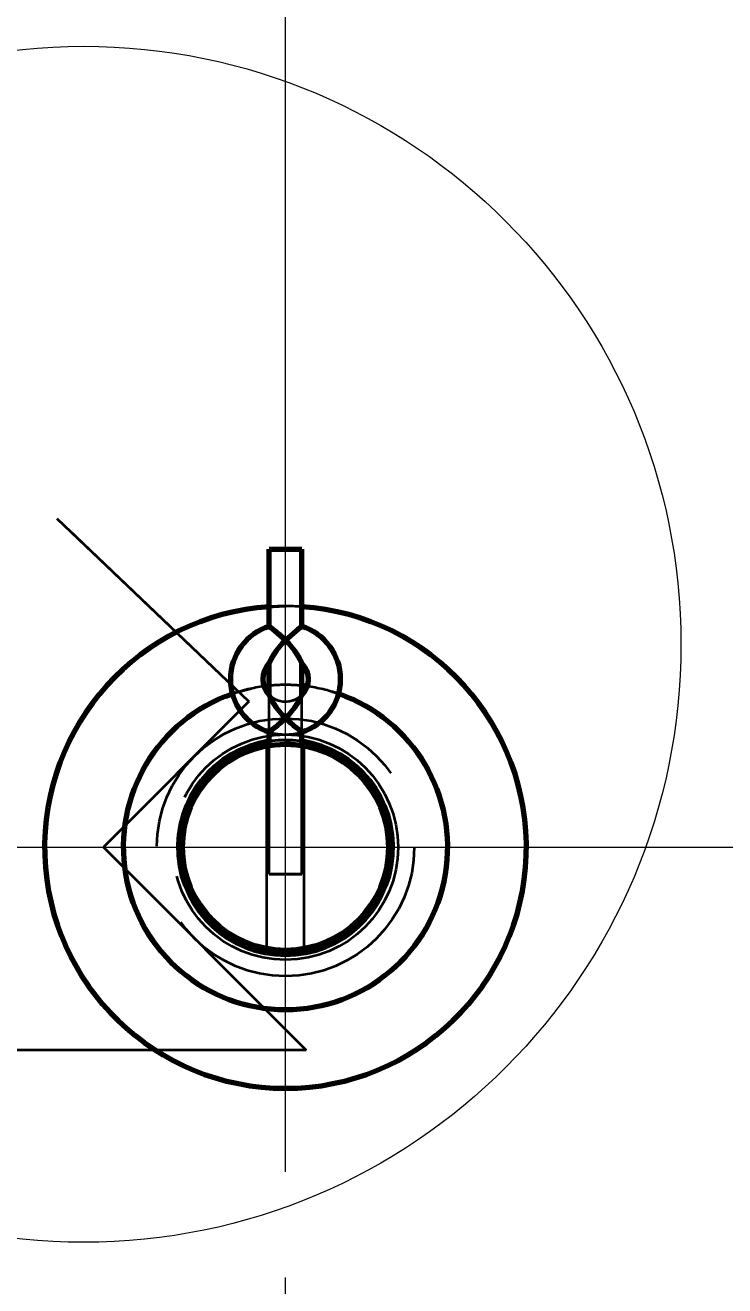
# Model space of a CAD drawing. Header units: millimetres. Extents: x 0 to 2382, y 0 to 420.
# Drawn here: x 314.79 to 323.42, y 224.6 to 240.13 of the extents above; entities that cross this region are included whole.
import ezdxf

# ---------------------------------------------------------------- set-up
doc = ezdxf.new("R2010")
doc.units = ezdxf.units.MM
doc.linetypes.add('IRAM-E-TRAZOS', pattern=[5, 4, -1])
doc.linetypes.add('IRAM-F-TRAZO-PUNTO', pattern=[20, 15, -2, 1, -2])
for name, color, linetype, lineweight in [('01-VISIBLE', 7, 'CONTINUOUS', 70), ('02-OCULTA', 4, 'IRAM-E-TRAZOS', 35), ('03-EJE', 1, 'IRAM-F-TRAZO-PUNTO', 18), ('04-COTA', 3, 'CONTINUOUS', 18), ('08-FINA', 5, 'CONTINUOUS', 18)]:
    doc.layers.add(name, color=color, linetype=linetype, lineweight=lineweight)
doc.styles.add('ISO3098', font='isocpeur.ttf')
doc.dimstyles.new('FLAMA-IRAM', dxfattribs={"dimtxt": 3.5, "dimasz": 3.5, "dimexe": 2, "dimexo": 1.5, "dimgap": 1, "dimtad": 1, "dimdec": 1, "dimtxsty": 'ISO3098', "dimblk": 'IRAM_FLECHA', "dimblk1": 'IRAM_FLECHA', "dimblk2": 'IRAM_FLECHA', "dimcen": 2.5, "dimclrd": 256, "dimclre": 256, "dimclrt": 256, "dimazin": 3, "dimtfac": 1, "dimtmove": 0, "dimatfit": 3, "dimlwd": 18, "dimlwe": 18})

# ---------------------------------------------------------------- blocks, each defined once
blk = doc.blocks.new('IRAM_FLECHA')
blk.add_solid([(0, 0), (-1, 0.125), (-1, -0.125)])

msp = doc.modelspace()

# ---------------------------------------------------------------- linework, layer by layer
at = {"layer": '01-VISIBLE'}
for p, q in [((317.8, 232.72), (317.8, 233.67)), ((318.2, 232.72), (318.2, 233.67)), ((317.8, 231.874), (317.8, 232.266)), ((318.2, 231.874), (318.2, 232.266)), ((317.8, 231.254), (317.8, 231.42)), ((318.2, 231.254), (318.2, 231.42))]:
    msp.add_line(p, q, dxfattribs=at)
for points in [[(317.8, 233.67), (317.85, 233.67), (317.9, 233.67), (317.95, 233.67), (318, 233.67), (318.05, 233.67), (318.1, 233.67), (318.15, 233.67), (318.2, 233.67)], [(317.8, 232.72), (317.835, 232.694), (317.869, 232.666), (317.903, 232.639), (317.936, 232.61), (317.969, 232.58), (318, 232.55)], [(317.8, 232.72), (317.807, 232.715), (317.814, 232.71), (317.82, 232.705), (317.827, 232.7), (317.834, 232.695), (317.84, 232.689)], [(317.852, 232.681), (317.877, 232.66), (317.903, 232.639), (317.928, 232.618), (317.952, 232.596), (317.976, 232.573), (318, 232.55)], [(318, 232.55), (318.031, 232.58), (318.064, 232.61), (318.097, 232.639), (318.131, 232.666), (318.165, 232.694), (318.2, 232.72)], [(318.2, 232.72), (318.192, 232.714), (318.183, 232.708), (318.175, 232.701), (318.167, 232.695), (318.159, 232.689), (318.15, 232.682)], [(318, 232.55), (317.96, 232.508), (317.922, 232.464), (317.886, 232.418), (317.853, 232.369), (317.824, 232.319), (317.8, 232.266)], [(318.2, 232.266), (318.176, 232.319), (318.147, 232.369), (318.114, 232.418), (318.078, 232.464), (318.04, 232.508), (318, 232.55)], [(317.823, 232.316), (317.824, 232.317), (317.824, 232.317), (317.824, 232.318), (317.824, 232.318), (317.824, 232.319), (317.825, 232.319)], [(317.844, 232.354), (317.844, 232.354), (317.844, 232.354), (317.844, 232.354), (317.844, 232.354), (317.844, 232.354), (317.844, 232.354)], [(317.862, 232.383), (317.862, 232.383), (317.862, 232.383), (317.862, 232.383), (317.862, 232.383), (317.862, 232.383), (317.862, 232.383)], [(317.862, 232.382), (317.862, 232.382), (317.862, 232.382), (317.862, 232.382), (317.862, 232.382), (317.862, 232.382), (317.862, 232.382)], [(317.867, 232.391), (317.867, 232.391), (317.867, 232.391), (317.867, 232.391), (317.867, 232.391), (317.867, 232.391), (317.867, 232.391)], [(317.867, 232.39), (317.867, 232.39), (317.867, 232.39), (317.867, 232.39), (317.867, 232.39), (317.867, 232.39), (317.867, 232.39)], [(317.868, 232.393), (317.868, 232.393), (317.868, 232.393), (317.868, 232.393), (317.868, 232.393), (317.868, 232.393), (317.868, 232.393)], [(317.868, 232.392), (317.868, 232.392), (317.868, 232.392), (317.868, 232.392), (317.868, 232.392), (317.868, 232.392), (317.868, 232.392)], [(317.868, 232.391), (317.868, 232.391), (317.868, 232.391), (317.868, 232.391), (317.868, 232.391), (317.868, 232.391), (317.868, 232.391)], [(317.869, 232.394), (317.869, 232.394), (317.869, 232.394), (317.869, 232.394), (317.869, 232.394), (317.869, 232.394), (317.869, 232.394)], [(317.869, 232.393), (317.869, 232.393), (317.869, 232.393), (317.869, 232.393), (317.869, 232.393), (317.869, 232.393), (317.869, 232.393)], [(317.885, 232.417), (317.886, 232.418), (317.887, 232.419), (317.888, 232.42), (317.888, 232.421), (317.889, 232.422), (317.89, 232.423)], [(317.885, 232.416), (317.885, 232.416), (317.885, 232.416), (317.885, 232.416), (317.885, 232.416), (317.885, 232.416), (317.885, 232.416)], [(317.885, 232.416), (317.885, 232.416), (317.885, 232.416), (317.885, 232.416), (317.885, 232.416), (317.885, 232.416), (317.885, 232.416)], [(318.108, 232.426), (318.112, 232.42), (318.116, 232.414), (318.121, 232.408), (318.125, 232.402), (318.129, 232.396), (318.133, 232.39)], [(318.134, 232.389), (318.135, 232.388), (318.135, 232.388), (318.135, 232.387), (318.136, 232.387), (318.136, 232.386), (318.136, 232.386)], [(318.137, 232.384), (318.137, 232.384), (318.137, 232.384), (318.137, 232.384), (318.137, 232.384), (318.138, 232.384), (318.138, 232.383)], [(318.156, 232.354), (318.157, 232.352), (318.158, 232.35), (318.159, 232.348), (318.161, 232.346), (318.162, 232.344), (318.163, 232.342)], [(318.165, 232.338), (318.166, 232.336), (318.167, 232.334), (318.168, 232.332), (318.169, 232.33), (318.17, 232.328), (318.171, 232.327)], [(318.172, 232.326), (318.172, 232.326), (318.172, 232.326), (318.172, 232.326), (318.172, 232.326), (318.172, 232.326), (318.172, 232.326)], [(318.172, 232.326), (318.172, 232.326), (318.172, 232.326), (318.172, 232.326), (318.172, 232.326), (318.172, 232.326), (318.172, 232.326)], [(318.172, 232.325), (318.172, 232.325), (318.172, 232.325), (318.172, 232.325), (318.172, 232.325), (318.172, 232.325), (318.172, 232.325)], [(318.172, 232.325), (318.172, 232.325), (318.172, 232.325), (318.173, 232.324), (318.173, 232.324), (318.173, 232.324), (318.173, 232.324)], [(318.173, 232.324), (318.173, 232.324), (318.173, 232.324), (318.173, 232.324), (318.173, 232.324), (318.173, 232.324), (318.173, 232.324)], [(318.173, 232.323), (318.173, 232.323), (318.173, 232.323), (318.173, 232.323), (318.173, 232.323), (318.173, 232.323), (318.173, 232.323)], [(318.173, 232.323), (318.173, 232.323), (318.173, 232.323), (318.173, 232.323), (318.173, 232.323), (318.173, 232.323), (318.173, 232.323)], [(318.174, 232.323), (318.174, 232.323), (318.174, 232.323), (318.174, 232.323), (318.174, 232.323), (318.174, 232.323), (318.174, 232.323)], [(318.174, 232.322), (318.174, 232.322), (318.174, 232.322), (318.174, 232.322), (318.174, 232.322), (318.174, 232.322), (318.174, 232.322)], [(318.174, 232.322), (318.174, 232.322), (318.174, 232.322), (318.174, 232.322), (318.174, 232.322), (318.174, 232.322), (318.174, 232.322)], [(318.174, 232.322), (318.174, 232.322), (318.174, 232.322), (318.174, 232.322), (318.174, 232.322), (318.174, 232.322), (318.174, 232.322)], [(318.174, 232.321), (318.174, 232.321), (318.174, 232.321), (318.174, 232.321), (318.174, 232.321), (318.174, 232.321), (318.174, 232.321)], [(318.174, 232.321), (318.174, 232.321), (318.174, 232.321), (318.174, 232.321), (318.174, 232.321), (318.174, 232.321), (318.174, 232.321)], [(318.175, 232.321), (318.175, 232.321), (318.175, 232.321), (318.175, 232.321), (318.175, 232.321), (318.175, 232.321), (318.175, 232.321)], [(317.8, 232.266), (317.766, 232.224), (317.741, 232.176), (317.725, 232.124), (317.72, 232.07), (317.725, 232.016), (317.741, 231.964), (317.766, 231.916), (317.8, 231.874)], [(317.8, 232.266), (317.803, 232.272), (317.805, 232.279), (317.808, 232.285), (317.811, 232.291), (317.814, 232.297), (317.817, 232.304)], [(317.819, 232.308), (317.819, 232.309), (317.82, 232.31), (317.82, 232.31), (317.821, 232.311), (317.821, 232.312), (317.821, 232.313)], [(318.183, 232.304), (318.186, 232.297), (318.189, 232.291), (318.192, 232.285), (318.195, 232.279), (318.197, 232.272), (318.2, 232.266)], [(318.2, 232.266), (318.234, 232.224), (318.259, 232.176), (318.275, 232.124), (318.28, 232.07), (318.275, 232.016), (318.259, 231.964), (318.234, 231.916), (318.2, 231.874)], [(318.201, 232.265), (318.234, 232.223), (318.259, 232.175), (318.275, 232.123), (318.28, 232.07), (318.275, 232.016), (318.259, 231.964), (318.234, 231.916), (318.2, 231.874)], [(317.8, 231.874), (317.824, 231.821), (317.853, 231.771), (317.886, 231.722), (317.922, 231.676), (317.96, 231.632), (318, 231.59)], [(318, 231.59), (318.04, 231.632), (318.078, 231.676), (318.114, 231.722), (318.147, 231.771), (318.176, 231.821), (318.2, 231.874)], [(318, 231.59), (317.969, 231.56), (317.936, 231.53), (317.903, 231.501), (317.869, 231.474), (317.835, 231.446), (317.8, 231.42)], [(318.2, 231.42), (318.165, 231.446), (318.131, 231.474), (318.097, 231.501), (318.064, 231.53), (318.031, 231.56), (318, 231.59)], [(317.77, 231.249), (317.775, 231.25), (317.78, 231.251), (317.785, 231.252), (317.79, 231.253), (317.795, 231.253), (317.8, 231.254)], [(318, 231.27), (318, 231.27), (318, 231.27), (318, 231.27), (318, 231.27), (318, 231.27), (318, 231.27)], [(318, 231.27), (318.03, 231.27), (318.059, 231.269), (318.089, 231.267), (318.118, 231.264), (318.148, 231.261), (318.177, 231.258)], [(318.23, 231.249), (318.225, 231.25), (318.22, 231.251), (318.215, 231.252), (318.21, 231.253), (318.205, 231.253), (318.2, 231.254)]]:
    msp.add_lwpolyline(points, dxfattribs=at)
for radius in [20, 14.4, 14.2, 1.27]:
    msp.add_circle((318, 230), radius, dxfattribs=at)
for centre, radius, start, end in [((318, 230), 2.97, 93.8612, -90), ((318, 230), 2.97, -90, 86.1388), ((318, 232.07), 0.68, 107.1046, -107.1046), ((318, 232.07), 0.68, -72.8954, 72.8954), ((318, 230), 2, 109.1354, 70.8646), ((318, 230), 2, 95.7392, 97.6399), ((318, 230), 2, 82.3601, 84.2608), ((318, 230), 1.32, 98.7147, 81.2853)]:
    msp.add_arc(centre, radius, start, end, dxfattribs=at)
at = {"layer": '02-OCULTA'}
for p, q in [((311.563, 237.5), (317.549, 231.794)), ((311.563, 237.5), (317.549, 231.794)), ((311.705, 237.364), (317.549, 231.794)), ((311.705, 237.364), (317.549, 231.794)), ((317.8, 232.72), (317.8, 233.67)), ((318.2, 232.72), (318.2, 233.67)), ((317.8, 231.874), (317.8, 232.266)), ((318.2, 231.874), (318.2, 232.266)), ((317.8, 231.42), (317.8, 231.874)), ((317.8, 231.42), (317.8, 231.874)), ((318.2, 231.42), (318.2, 231.874)), ((318.2, 231.42), (318.2, 231.874)), ((317.549, 231.794), (315.755, 230)), ((317.549, 231.794), (315.755, 230)), ((317.549, 231.794), (315.755, 230)), ((317.549, 231.794), (315.755, 230)), ((317.8, 229.67), (317.8, 231.42)), ((318.2, 229.67), (318.2, 231.42)), ((317.77, 228.751), (317.77, 231.249)), ((317.77, 228.751), (317.77, 231.249)), ((317.8, 229.67), (317.8, 231.254)), ((318.2, 229.67), (318.2, 231.254)), ((318.23, 228.751), (318.23, 231.249)), ((318.23, 228.751), (318.23, 231.249)), ((315.755, 230), (318.255, 227.5)), ((315.755, 230), (318.255, 227.5)), ((315.755, 230), (318.255, 227.5)), ((315.755, 230), (318.255, 227.5)), ((318.255, 227.5), (311.416, 227.5)), ((318.255, 227.5), (311.416, 227.5)), ((318.255, 227.5), (311.705, 227.5)), ((318.255, 227.5), (311.705, 227.5))]:
    msp.add_line(p, q, dxfattribs=at)
for points in [[(318, 233.67), (317.967, 233.67), (317.933, 233.67), (317.9, 233.67), (317.867, 233.67), (317.833, 233.67), (317.8, 233.67)], [(317.8, 233.67), (317.85, 233.67), (317.9, 233.67), (317.95, 233.67), (318, 233.67), (318.05, 233.67), (318.1, 233.67), (318.15, 233.67), (318.2, 233.67)], [(318, 233.67), (317.967, 233.67), (317.933, 233.67), (317.9, 233.67), (317.867, 233.67), (317.833, 233.67), (317.8, 233.67)], [(318.2, 233.67), (318.167, 233.67), (318.133, 233.67), (318.1, 233.67), (318.067, 233.67), (318.033, 233.67), (318, 233.67)], [(318.2, 233.67), (318.167, 233.67), (318.133, 233.67), (318.1, 233.67), (318.067, 233.67), (318.033, 233.67), (318, 233.67)], [(317.8, 232.72), (317.835, 232.694), (317.869, 232.666), (317.903, 232.639), (317.936, 232.61), (317.969, 232.58), (318, 232.55)], [(317.8, 232.72), (317.835, 232.694), (317.869, 232.666), (317.903, 232.639), (317.936, 232.61), (317.969, 232.58), (318, 232.55)], [(317.84, 232.689), (317.842, 232.688), (317.844, 232.687), (317.846, 232.685), (317.848, 232.684), (317.85, 232.682), (317.852, 232.681)], [(318.2, 232.72), (318.165, 232.694), (318.131, 232.666), (318.097, 232.639), (318.064, 232.61), (318.031, 232.58), (318, 232.55)], [(318, 232.55), (318.031, 232.58), (318.064, 232.61), (318.097, 232.639), (318.131, 232.666), (318.165, 232.694), (318.2, 232.72)], [(318.15, 232.682), (318.124, 232.661), (318.099, 232.64), (318.073, 232.618), (318.048, 232.596), (318.024, 232.573), (318, 232.55)], [(318, 232.55), (317.96, 232.508), (317.922, 232.464), (317.886, 232.418), (317.853, 232.369), (317.824, 232.319), (317.8, 232.266)], [(317.8, 232.266), (317.824, 232.319), (317.853, 232.369), (317.886, 232.418), (317.922, 232.464), (317.96, 232.508), (318, 232.55)], [(317.89, 232.423), (317.907, 232.445), (317.924, 232.467), (317.942, 232.488), (317.961, 232.509), (317.98, 232.53), (318, 232.55)], [(318, 232.55), (318.04, 232.508), (318.078, 232.464), (318.114, 232.418), (318.147, 232.369), (318.176, 232.319), (318.2, 232.266)], [(318.2, 232.266), (318.176, 232.319), (318.147, 232.369), (318.114, 232.418), (318.078, 232.464), (318.04, 232.508), (318, 232.55)], [(318, 232.55), (318.019, 232.53), (318.038, 232.511), (318.056, 232.49), (318.074, 232.469), (318.091, 232.448), (318.108, 232.426)], [(317.825, 232.319), (317.828, 232.325), (317.831, 232.331), (317.834, 232.337), (317.837, 232.342), (317.84, 232.348), (317.844, 232.354)], [(317.844, 232.354), (317.847, 232.359), (317.85, 232.364), (317.853, 232.368), (317.856, 232.373), (317.859, 232.378), (317.862, 232.382)], [(317.862, 232.383), (317.863, 232.384), (317.864, 232.385), (317.864, 232.386), (317.865, 232.388), (317.866, 232.389), (317.867, 232.39)], [(317.862, 232.382), (317.862, 232.383), (317.862, 232.383), (317.862, 232.383), (317.862, 232.383), (317.862, 232.383), (317.862, 232.383)], [(317.867, 232.39), (317.867, 232.39), (317.867, 232.39), (317.867, 232.391), (317.867, 232.391), (317.867, 232.391), (317.867, 232.391)], [(317.867, 232.391), (317.867, 232.391), (317.867, 232.391), (317.867, 232.391), (317.867, 232.391), (317.868, 232.391), (317.868, 232.391)], [(317.868, 232.392), (317.868, 232.392), (317.868, 232.392), (317.868, 232.392), (317.868, 232.392), (317.868, 232.392), (317.868, 232.393)], [(317.868, 232.393), (317.868, 232.393), (317.869, 232.393), (317.869, 232.393), (317.869, 232.393), (317.869, 232.393), (317.869, 232.393)], [(317.868, 232.391), (317.868, 232.391), (317.868, 232.392), (317.868, 232.392), (317.868, 232.392), (317.868, 232.392), (317.868, 232.392)], [(317.869, 232.394), (317.872, 232.397), (317.874, 232.401), (317.877, 232.405), (317.879, 232.409), (317.882, 232.412), (317.885, 232.416)], [(317.869, 232.393), (317.869, 232.393), (317.869, 232.393), (317.869, 232.393), (317.869, 232.394), (317.869, 232.394), (317.869, 232.394)], [(317.885, 232.416), (317.885, 232.416), (317.885, 232.417), (317.885, 232.417), (317.885, 232.417), (317.885, 232.417), (317.885, 232.417)], [(317.885, 232.416), (317.885, 232.416), (317.885, 232.416), (317.885, 232.416), (317.885, 232.416), (317.885, 232.416), (317.885, 232.416)], [(318.133, 232.39), (318.133, 232.39), (318.134, 232.39), (318.134, 232.389), (318.134, 232.389), (318.134, 232.389), (318.134, 232.389)], [(318.136, 232.386), (318.136, 232.385), (318.137, 232.385), (318.137, 232.385), (318.137, 232.385), (318.137, 232.385), (318.137, 232.384)], [(318.138, 232.383), (318.141, 232.379), (318.144, 232.374), (318.147, 232.369), (318.15, 232.364), (318.153, 232.359), (318.156, 232.354)], [(318.163, 232.342), (318.163, 232.341), (318.164, 232.341), (318.164, 232.34), (318.164, 232.339), (318.165, 232.339), (318.165, 232.338)], [(318.171, 232.327), (318.172, 232.326), (318.172, 232.326), (318.172, 232.326), (318.172, 232.326), (318.172, 232.326), (318.172, 232.326)], [(318.172, 232.326), (318.172, 232.326), (318.172, 232.326), (318.172, 232.326), (318.172, 232.326), (318.172, 232.326), (318.172, 232.326)], [(318.172, 232.326), (318.172, 232.325), (318.172, 232.325), (318.172, 232.325), (318.172, 232.325), (318.172, 232.325), (318.172, 232.325)], [(318.172, 232.325), (318.172, 232.325), (318.172, 232.325), (318.172, 232.325), (318.172, 232.325), (318.172, 232.325), (318.172, 232.325)], [(318.173, 232.324), (318.173, 232.324), (318.173, 232.324), (318.173, 232.324), (318.173, 232.324), (318.173, 232.324), (318.173, 232.324)], [(318.173, 232.324), (318.173, 232.324), (318.173, 232.324), (318.173, 232.324), (318.173, 232.323), (318.173, 232.323), (318.173, 232.323)], [(318.173, 232.323), (318.173, 232.323), (318.173, 232.323), (318.173, 232.323), (318.173, 232.323), (318.173, 232.323), (318.173, 232.323)], [(318.173, 232.323), (318.173, 232.323), (318.173, 232.323), (318.173, 232.323), (318.173, 232.323), (318.173, 232.323), (318.174, 232.323)], [(318.174, 232.323), (318.174, 232.323), (318.174, 232.323), (318.174, 232.322), (318.174, 232.322), (318.174, 232.322), (318.174, 232.322)], [(318.174, 232.322), (318.174, 232.322), (318.174, 232.322), (318.174, 232.322), (318.174, 232.322), (318.174, 232.322), (318.174, 232.322)], [(318.174, 232.322), (318.174, 232.322), (318.174, 232.322), (318.174, 232.322), (318.174, 232.322), (318.174, 232.322), (318.174, 232.322)], [(318.174, 232.322), (318.174, 232.322), (318.174, 232.321), (318.174, 232.321), (318.174, 232.321), (318.174, 232.321), (318.174, 232.321)], [(318.174, 232.321), (318.174, 232.321), (318.174, 232.321), (318.174, 232.321), (318.174, 232.321), (318.174, 232.321), (318.174, 232.321)], [(318.174, 232.321), (318.174, 232.321), (318.175, 232.321), (318.175, 232.321), (318.175, 232.321), (318.175, 232.321), (318.175, 232.321)], [(318.175, 232.321), (318.176, 232.318), (318.178, 232.315), (318.179, 232.312), (318.18, 232.309), (318.182, 232.306), (318.183, 232.304)], [(317.8, 232.266), (317.766, 232.224), (317.741, 232.176), (317.725, 232.124), (317.72, 232.07), (317.725, 232.016), (317.741, 231.964), (317.766, 231.916), (317.8, 231.874)], [(318.201, 232.265), (318.232, 232.226), (318.257, 232.182), (318.272, 232.134), (318.28, 232.085), (318.278, 232.034), (318.267, 231.985), (318.247, 231.939), (318.22, 231.897), (318.185, 231.86), (318.145, 231.83), (318.099, 231.808), (318.051, 231.795), (318.001, 231.79), (317.951, 231.794), (317.902, 231.808), (317.857, 231.829), (317.816, 231.859), (317.781, 231.895), (317.753, 231.937), (317.734, 231.984), (317.722, 232.033), (317.72, 232.083), (317.727, 232.133), (317.743, 232.181), (317.767, 232.225), (317.798, 232.264)], [(318.2, 231.874), (318.161, 231.841), (318.116, 231.815), (318.067, 231.798), (318.016, 231.79), (317.965, 231.792), (317.914, 231.803), (317.867, 231.824), (317.824, 231.852), (317.787, 231.888), (317.757, 231.93), (317.736, 231.977), (317.723, 232.027), (317.72, 232.078), (317.726, 232.13), (317.742, 232.179), (317.766, 232.224), (317.798, 232.264)], [(317.817, 232.304), (317.817, 232.304), (317.818, 232.305), (317.818, 232.306), (317.818, 232.306), (317.819, 232.307), (317.819, 232.308)], [(317.821, 232.313), (317.822, 232.313), (317.822, 232.314), (317.822, 232.315), (317.823, 232.315), (317.823, 232.316), (317.823, 232.316)], [(318.2, 232.266), (318.234, 232.224), (318.259, 232.176), (318.275, 232.124), (318.28, 232.07), (318.275, 232.016), (318.259, 231.964), (318.234, 231.916), (318.2, 231.874)], [(318, 231.59), (317.96, 231.632), (317.922, 231.676), (317.886, 231.722), (317.853, 231.771), (317.824, 231.821), (317.8, 231.874)], [(317.8, 231.874), (317.824, 231.821), (317.853, 231.771), (317.886, 231.722), (317.922, 231.676), (317.96, 231.632), (318, 231.59)], [(318, 231.59), (317.96, 231.632), (317.922, 231.676), (317.886, 231.722), (317.853, 231.771), (317.824, 231.821), (317.8, 231.874)], [(318, 231.59), (318.04, 231.632), (318.078, 231.676), (318.114, 231.722), (318.147, 231.771), (318.176, 231.821), (318.2, 231.874)], [(318.2, 231.874), (318.176, 231.821), (318.147, 231.771), (318.114, 231.722), (318.078, 231.676), (318.04, 231.632), (318, 231.59)], [(318.2, 231.874), (318.176, 231.821), (318.147, 231.771), (318.114, 231.722), (318.078, 231.676), (318.04, 231.632), (318, 231.59)], [(317.8, 231.42), (317.835, 231.446), (317.869, 231.474), (317.903, 231.501), (317.936, 231.53), (317.969, 231.56), (318, 231.59)], [(318, 231.59), (317.969, 231.56), (317.936, 231.53), (317.903, 231.501), (317.869, 231.474), (317.835, 231.446), (317.8, 231.42)], [(317.8, 231.42), (317.835, 231.446), (317.869, 231.474), (317.903, 231.501), (317.936, 231.53), (317.969, 231.56), (318, 231.59)], [(318.2, 231.42), (318.165, 231.446), (318.131, 231.474), (318.097, 231.501), (318.064, 231.53), (318.031, 231.56), (318, 231.59)], [(318.2, 231.42), (318.165, 231.446), (318.131, 231.474), (318.097, 231.501), (318.064, 231.53), (318.031, 231.56), (318, 231.59)], [(318.2, 231.42), (318.165, 231.446), (318.131, 231.474), (318.097, 231.501), (318.064, 231.53), (318.031, 231.56), (318, 231.59)], [(318, 231.27), (317.961, 231.269), (317.923, 231.268), (317.885, 231.265), (317.846, 231.261), (317.808, 231.255), (317.77, 231.249)], [(318, 231.27), (317.961, 231.269), (317.923, 231.268), (317.885, 231.265), (317.846, 231.261), (317.808, 231.255), (317.77, 231.249)], [(317.77, 231.249), (317.808, 231.255), (317.846, 231.261), (317.885, 231.265), (317.923, 231.268), (317.961, 231.269), (318, 231.27)], [(317.8, 231.254), (317.833, 231.259), (317.866, 231.263), (317.9, 231.266), (317.933, 231.268), (317.967, 231.27), (318, 231.27)], [(318.2, 231.254), (318.167, 231.259), (318.134, 231.263), (318.1, 231.266), (318.067, 231.268), (318.033, 231.27), (318, 231.27)], [(318, 231.27), (318.039, 231.269), (318.077, 231.268), (318.115, 231.265), (318.154, 231.261), (318.192, 231.255), (318.23, 231.249)], [(318.23, 231.249), (318.192, 231.255), (318.154, 231.261), (318.115, 231.265), (318.077, 231.268), (318.039, 231.269), (318, 231.27)], [(318.177, 231.258), (318.186, 231.256), (318.195, 231.255), (318.203, 231.254), (318.212, 231.252), (318.221, 231.251), (318.23, 231.249)], [(318, 229.67), (317.967, 229.67), (317.933, 229.67), (317.9, 229.67), (317.867, 229.67), (317.833, 229.67), (317.8, 229.67)], [(317.8, 229.67), (317.85, 229.67), (317.9, 229.67), (317.95, 229.67), (318, 229.67), (318.05, 229.67), (318.1, 229.67), (318.15, 229.67), (318.2, 229.67)], [(318, 229.67), (317.967, 229.67), (317.933, 229.67), (317.9, 229.67), (317.867, 229.67), (317.833, 229.67), (317.8, 229.67)], [(317.8, 229.67), (317.85, 229.67), (317.9, 229.67), (317.95, 229.67), (318, 229.67), (318.05, 229.67), (318.1, 229.67), (318.15, 229.67), (318.2, 229.67)], [(318.2, 229.67), (318.167, 229.67), (318.133, 229.67), (318.1, 229.67), (318.067, 229.67), (318.033, 229.67), (318, 229.67)], [(318.2, 229.67), (318.167, 229.67), (318.133, 229.67), (318.1, 229.67), (318.067, 229.67), (318.033, 229.67), (318, 229.67)], [(318, 228.73), (317.961, 228.731), (317.923, 228.732), (317.885, 228.735), (317.846, 228.739), (317.808, 228.745), (317.77, 228.751)], [(317.77, 228.751), (317.821, 228.743), (317.872, 228.736), (317.923, 228.732), (317.974, 228.73), (318.026, 228.73), (318.077, 228.732), (318.128, 228.736), (318.179, 228.743), (318.23, 228.751)], [(318, 228.73), (317.961, 228.731), (317.923, 228.732), (317.885, 228.735), (317.846, 228.739), (317.808, 228.745), (317.77, 228.751)], [(317.77, 228.751), (317.821, 228.743), (317.872, 228.736), (317.923, 228.732), (317.974, 228.73), (318.026, 228.73), (318.077, 228.732), (318.128, 228.736), (318.179, 228.743), (318.23, 228.751)], [(318.23, 228.751), (318.192, 228.745), (318.154, 228.739), (318.115, 228.735), (318.077, 228.732), (318.039, 228.731), (318, 228.73)], [(318.23, 228.751), (318.192, 228.745), (318.154, 228.739), (318.115, 228.735), (318.077, 228.732), (318.039, 228.731), (318, 228.73)]]:
    msp.add_lwpolyline(points, dxfattribs=at)
for radius in [20, 20, 20, 14.4, 14.4, 14.4, 14.4, 14.4, 14.4, 14.4, 14.2, 14.2, 14.2, 14.2, 14.2, 14.2, 14.2, 2.97, 2.97, 2.97, 2.97, 2.97, 2.97, 2.97, 2, 2, 2, 2, 2, 2, 2, 1.588, 1.588, 1.388, 1.388, 1.32, 1.32, 1.32, 1.32, 1.32, 1.32, 1.32, 1.32, 1.32, 1.32, 1.32, 1.27]:
    msp.add_circle((318, 230), radius, dxfattribs=at)
for centre, radius, start, end in [((318, 230), 2.97, 86.1388, 93.8612), ((318, 232.07), 0.68, 107.1046, -107.1046), ((318, 232.07), 0.68, -72.8954, 72.8954), ((318, 230), 2, 97.6399, 109.1354), ((318, 230), 2, 90, 95.7392), ((318, 230), 2, 84.2608, 90), ((318, 230), 2, 70.8646, 82.3601), ((318, 232.07), 0.68, -107.1046, -72.8954), ((318, 232.07), 0.68, -107.1046, -72.8954), ((318, 230), 1.32, 90, 98.7147), ((318, 230), 1.32, 81.2853, 90)]:
    msp.add_arc(centre, radius, start, end, dxfattribs=at)
at = {"layer": '03-EJE'}
for p, q in [((318, 206), (318, 254)), ((318, 209.7), (318, 250.3)), ((294, 230), (342, 230)), ((297.7, 230), (338.3, 230))]:
    msp.add_line(p, q, dxfattribs=at)
at = {"layer": '08-FINA'}
msp.add_circle((315.509, 232.5), 7.367, dxfattribs=at)

# ---------------------------------------------------------------- dimensions: what is measured, and where the dimension line sits
at = {"layer": '04-COTA'}
msp.add_linear_dim(base=(298, 201), p1=(298, 230), p2=(338, 230), dimstyle='FLAMA-IRAM', override={"dimlfac": 10, "dimpost": '%%c<>'}, dxfattribs=at).render()

doc.saveas('drawing.dxf')
